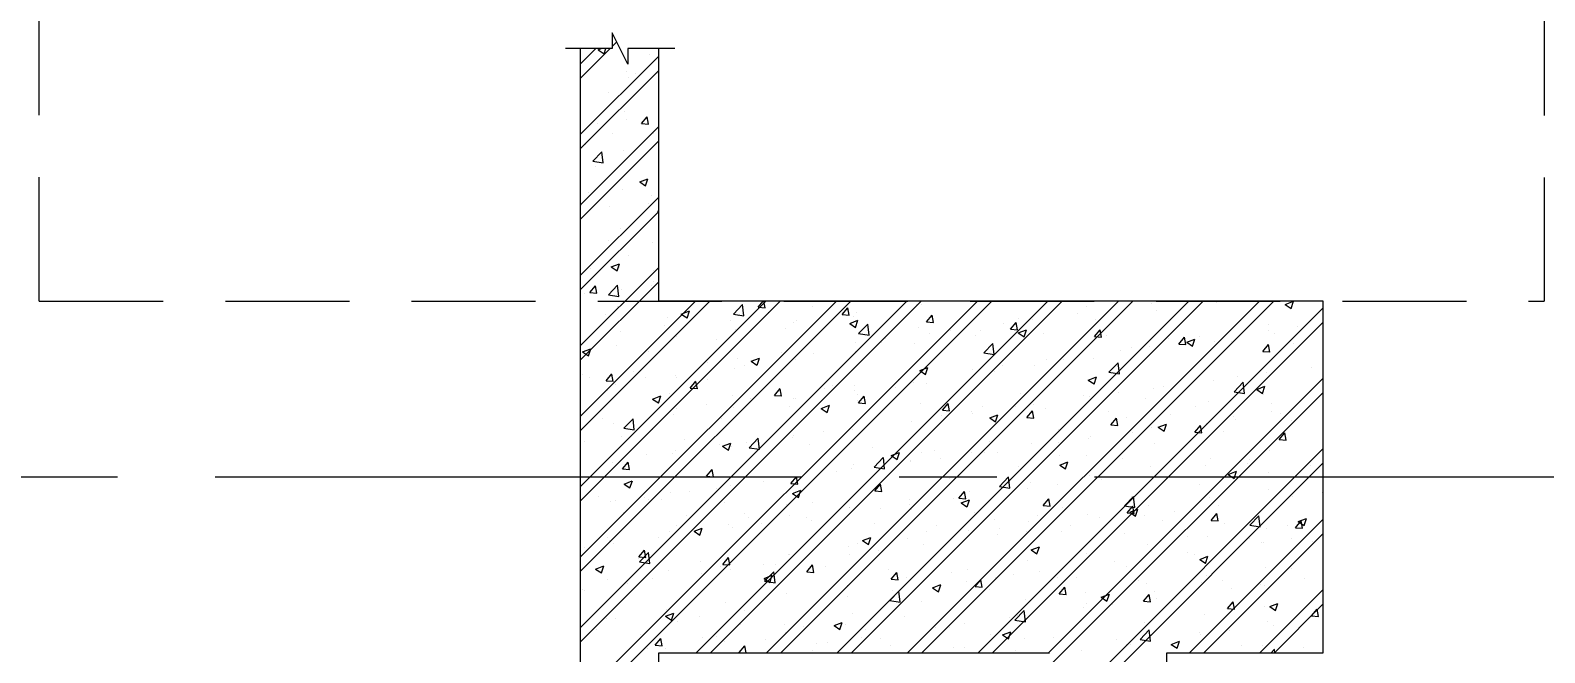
# Model space of a CAD drawing. Header units: millimetres. Extents: x 115500 to 206800, y -6300 to 53700.
# Drawn here: x 131477 to 135351, y 38050 to 39643 of the extents above; entities that cross this region are included whole.
import ezdxf

# ---------------------------------------------------------------- set-up
doc = ezdxf.new("R2010")
doc.units = ezdxf.units.MM
doc.linetypes.add('HIDDEN2', pattern=[4.7625, 3.175, -1.5875])
doc.linetypes.add('HT_Grid$0$CENTER2', pattern=[1.125, 0.75, -0.125, 0.125, -0.125])
doc.layers.get('Defpoints').update_dxf_attribs({"color": 151, "lineweight": 9})
for name, color, linetype, lineweight in [('HT_Dim Grid$0$NDC_S_DIM', 1, 'Continuous', 15), ('HT_Grid$0$NDC_S_AXIS', 5, 'HT_Grid$0$CENTER2', 13), ('NDC_S_BEAM', 3, 'HIDDEN2', 20), ('NDC_S_DIM', 1, 'Continuous', 15), ('NDC_S_HATCH MATERIAL', 8, 'Continuous', 13)]:
    doc.layers.add(name, color=color, linetype=linetype, lineweight=lineweight)
doc.styles.add('HT_Dim Grid$0$NDC_DIM', font='', dxfattribs={"width": 0.75})
doc.styles.get('HT_Dim Grid$0$NDC_DIM').set_extended_font_data('Dotum')
doc.dimstyles.new('HT_Dim Grid$0$NDC_dim_150', dxfattribs={"dimscale": 150, "dimtxt": 2.5, "dimasz": 1.5, "dimexe": 1.5, "dimexo": 2.5, "dimgap": 1, "dimtad": 1, "dimdec": 0, "dimzin": 0, "dimdsep": 46, "dimtxsty": 'HT_Dim Grid$0$NDC_DIM', "dimblk": 'HT_Dim Grid$0$DIMMARK', "dimcen": 0.09, "dimdle": 1.2, "dimclrd": 1, "dimclre": 1, "dimclrt": 3, "dimadec": 0, "dimazin": 0, "dimtfac": 1, "dimtdec": 0, "dimtix": 1, "dimtofl": 0, "dimtmove": 0, "dimatfit": 3, "dimfxl": 8, "dimfxlon": 1, "dimtolj": 1, "dimtzin": 0, "dimarcsym": 0})

# ---------------------------------------------------------------- blocks, each defined once
blk = doc.blocks.new('HT_Dim Grid$0$DIMMARK')
at = {"layer": 'HT_Dim Grid$0$NDC_S_DIM', "color": 1}
blk.add_line((-1.5, 0), (1, 0), dxfattribs=at)
at = {"layer": 'HT_Dim Grid$0$NDC_S_DIM', "color": 2, "const_width": 0.1}
blk.add_lwpolyline([(-0.424, -0.424), (0.424, 0.424)], dxfattribs=at)
blk = doc.blocks.new('*D52')
at = {"layer": 'Defpoints', "color": 0, "ltscale": 200, "transparency": 16777216}
for p in [(191600, 51300), (130700, 38500), (191600, 38500)]:
    blk.add_point(p, dxfattribs=at)
at = {"layer": 'HT_Dim Grid$0$NDC_S_DIM', "color": 1, "lineweight": -2, "ltscale": 200, "transparency": 16777216}
for p, q in [((130700, 50100), (130700, 51525)), ((191600, 50100), (191600, 51525)), ((130925, 51300), (191375, 51300))]:
    blk.add_line(p, q, dxfattribs=at)
at = {"layer": 'HT_Dim Grid$0$NDC_S_DIM', "color": 1, "lineweight": -2, "ltscale": 200, "transparency": 16777216, "xscale": 225, "yscale": 225, "zscale": 225, "rotation": 180}
blk.add_blockref('HT_Dim Grid$0$DIMMARK', (130700, 51300), dxfattribs=at)
at = {"layer": 'HT_Dim Grid$0$NDC_S_DIM', "color": 1, "lineweight": -2, "ltscale": 200, "transparency": 16777216, "xscale": 225, "yscale": 225, "zscale": 225}
blk.add_blockref('HT_Dim Grid$0$DIMMARK', (191600, 51300), dxfattribs=at)
at = {"layer": 'HT_Dim Grid$0$NDC_S_DIM', "color": 3, "ltscale": 200, "transparency": 16777216, "insert": (161150, 51637.8), "char_height": 375, "attachment_point": 5, "style": 'HT_Dim Grid$0$NDC_DIM'}
blk.add_mtext('\\A1;60900', dxfattribs=at)
blk = doc.blocks.new('*D53')
at = {"layer": 'Defpoints', "color": 0, "ltscale": 200, "transparency": 16777216}
for p in [(140350, 50100), (130700, 38500), (140350, 38500)]:
    blk.add_point(p, dxfattribs=at)
at = {"layer": 'HT_Dim Grid$0$NDC_S_DIM', "color": 1, "lineweight": -2, "ltscale": 200, "transparency": 16777216}
for p, q in [((130700, 48900), (130700, 50325)), ((140350, 48900), (140350, 50325)), ((130925, 50100), (140125, 50100))]:
    blk.add_line(p, q, dxfattribs=at)
at = {"layer": 'HT_Dim Grid$0$NDC_S_DIM', "color": 1, "lineweight": -2, "ltscale": 200, "transparency": 16777216, "xscale": 225, "yscale": 225, "zscale": 225, "rotation": 180}
blk.add_blockref('HT_Dim Grid$0$DIMMARK', (130700, 50100), dxfattribs=at)
at = {"layer": 'HT_Dim Grid$0$NDC_S_DIM', "color": 1, "lineweight": -2, "ltscale": 200, "transparency": 16777216, "xscale": 225, "yscale": 225, "zscale": 225}
blk.add_blockref('HT_Dim Grid$0$DIMMARK', (140350, 50100), dxfattribs=at)
at = {"layer": 'HT_Dim Grid$0$NDC_S_DIM', "color": 3, "ltscale": 200, "transparency": 16777216, "insert": (135525, 50437.8), "char_height": 375, "attachment_point": 5, "style": 'HT_Dim Grid$0$NDC_DIM'}
blk.add_mtext('\\A1;9650', dxfattribs=at)

msp = doc.modelspace()

# ---------------------------------------------------------------- linework, layer by layer
at = {"layer": 'HT_Grid$0$NDC_S_AXIS', "ltscale": 2000}
msp.add_line((120700, 38500), (201600, 38500), dxfattribs=at)
at = {"layer": 'NDC_S_BEAM', "ltscale": 100}
for p, q in [((131500, 38950), (131500, 42600)), ((135350, 42600), (135350, 38950)), ((131500, 38950), (135350, 38950))]:
    msp.add_line(p, q, dxfattribs=at)
at = {"layer": 'NDC_S_DIM', "ltscale": 100}
for p, q in [((133006.2, 39556.5), (132966.2, 39636.5)), ((132966.2, 39636.5), (132966.2, 39596.5)), ((132966.2, 39596.5), (132846.2, 39596.5)), ((132884.9, 37700.4), (132884.9, 39596.5)), ((133126.2, 39596.5), (133006.2, 39596.5)), ((133006.2, 39596.5), (133006.2, 39556.5)), ((133084.9, 38950), (133084.9, 39596.5)), ((134784.9, 38950), (133084.9, 38950)), ((134784.9, 38050), (134784.9, 38950)), ((133084.9, 37700.4), (133084.9, 38050)), ((133084.9, 38050), (134084.9, 38050)), ((134384.9, 37700.4), (134384.9, 38050)), ((134384.9, 38050), (134784.9, 38050))]:
    msp.add_line(p, q, dxfattribs=at)
at = {"layer": 'NDC_S_HATCH MATERIAL', "linetype": 'Continuous', "ltscale": 100}
for p, q in [((132884.9, 39520.7), (132960.6, 39596.5)), ((132884.9, 39557.5), (132923.9, 39596.5)), ((132930.2, 39593.6), (132937.6, 39596.5)), ((132945.1, 39583.4), (132949.5, 39596.5)), ((132966.2, 39602.1), (132977.7, 39613.5)), ((132884.9, 39377.2), (133084.9, 39577.2)), ((132930.2, 39593.6), (132945.1, 39583.5)), ((133060.1, 39580.8), (133060.1, 39580.8)), ((132884.9, 39340.4), (133084.9, 39540.4)), ((132885.2, 39550.8), (132885.2, 39550.8)), ((133002.2, 39536.6), (133002.2, 39536.6)), ((133006.6, 39522.4), (133006.6, 39522.4)), ((133024.4, 39533.5), (133024.4, 39533.5)), ((133081.7, 39532.3), (133081.7, 39532.3)), ((132957, 39484.9), (132957, 39484.9)), ((132927.7, 39404.1), (132927.7, 39404.1)), ((132998.6, 39436.7), (132998.6, 39436.7)), ((133002.8, 39414), (133002.8, 39414)), ((133040.8, 39404.5), (133055.3, 39421.8)), ((133040.8, 39404.5), (133058.8, 39403)), ((133058.8, 39402.9), (133055.3, 39421.7)), ((132884.9, 39196.9), (133084.9, 39396.9)), ((132965.9, 39380.2), (132965.9, 39380.2)), ((133071.6, 39380), (133071.6, 39380)), ((132884.9, 39160.1), (133084.9, 39360.1)), ((132896.7, 39349.9), (132896.7, 39349.9)), ((132916.3, 39308.3), (132939.6, 39332.6)), ((132943, 39304.1), (132939.7, 39332.6)), ((132994.9, 39336.9), (132994.9, 39336.9)), ((133029.2, 39339.9), (133029.2, 39339.9)), ((132916.3, 39308.3), (132943, 39304.1)), ((132923.9, 39295.6), (132923.9, 39295.6)), ((133037.5, 39310.6), (133037.5, 39310.6)), ((133036.3, 39255.3), (133057.3, 39263.3)), ((133036.3, 39255.3), (133051.2, 39245.2)), ((133051.2, 39245.1), (133057.3, 39263.2)), ((132884.9, 39016.5), (133084.9, 39216.5)), ((132906.3, 39227.7), (132906.3, 39227.7)), ((132991.3, 39237), (132991.3, 39237)), ((133066.4, 39220.9), (133066.4, 39220.9)), ((132885.3, 39196.1), (132884.9, 39198)), ((132884.9, 39196.2), (132885.2, 39196.1)), ((132884.9, 38979.8), (133084.9, 39179.8)), ((132958.6, 39192.3), (132958.6, 39192.3)), ((133059.2, 39201), (133059.2, 39201)), ((133082.5, 39178.9), (133084.9, 39181.8)), ((133082.5, 39178.9), (133084.9, 39178.7)), ((132987.7, 39137.1), (132987.7, 39137.1)), ((132956.2, 39105.1), (132956.2, 39105.1)), ((133069.1, 39098.9), (133069.1, 39098.9)), ((133008, 39067.6), (133008, 39067.6)), ((132884.9, 38836.2), (133084.9, 39036.2)), ((132911.1, 39034.1), (132911.1, 39034.1)), ((132963.3, 39037.7), (132984.3, 39045.8)), ((132963.3, 39037.7), (132978.2, 39027.6)), ((132978.2, 39027.6), (132984.3, 39045.7)), ((132984, 39037.3), (132984, 39037.3)), ((133071.2, 39027.3), (133071.2, 39027.3)), ((132884.9, 38799.5), (133084.9, 38999.5)), ((132908.9, 38972), (132923.4, 38989.3)), ((132926.9, 38970.4), (132923.4, 38989.2)), ((132956, 38966.4), (132979.4, 38990.7)), ((132982.8, 38962.2), (132979.4, 38990.7)), ((132990.2, 38980.6), (132990.2, 38980.6)), ((133065.3, 38990.4), (133065.3, 38990.4)), ((133070.7, 39000.1), (133070.7, 39000.1)), ((132884.9, 38619.2), (133215.7, 38950)), ((132884.9, 38438.9), (133396, 38950)), ((132884.9, 38258.5), (133576.3, 38950)), ((132884.9, 38078.2), (133756.7, 38950)), ((132884.9, 37897.9), (133937, 38950)), ((132884.9, 38655.9), (133179, 38950)), ((132884.9, 38475.6), (133359.3, 38950)), ((132884.9, 38295.3), (133539.6, 38950)), ((132884.9, 38115), (133719.9, 38950)), ((132884.9, 37934.7), (133900.2, 38950)), ((132895.8, 38970), (132895.8, 38970)), ((132908.9, 38972), (132926.8, 38970.5)), ((132956, 38966.4), (132982.7, 38962.3)), ((132980.4, 38937.4), (132980.4, 38937.4)), ((133180.5, 38050), (134080.5, 38950)), ((133217.3, 38050), (134117.3, 38950)), ((133276.2, 38916.7), (133299.6, 38941.1)), ((133302.9, 38912.5), (133299.6, 38941)), ((133339.3, 38934.4), (133352.4, 38950)), ((133357.2, 38932.7), (133354.1, 38950)), ((133360.8, 38050), (134260.8, 38950)), ((133397.6, 38050), (134297.6, 38950)), ((133478.2, 38936.9), (133478.2, 38936.9)), ((133541.1, 38050), (134441.1, 38950)), ((133577.9, 38050), (134477.9, 38950)), ((133721.5, 38050), (134621.5, 38950)), ((133743.6, 38940.7), (133743.6, 38940.7)), ((133758.2, 38050), (134658.2, 38950)), ((133758.2, 38941.2), (133758.2, 38941.2)), ((134345.1, 38943.1), (134345.1, 38943.1)), ((134511.2, 38947.3), (134511.2, 38947.3)), ((134687.8, 38941.6), (134708.8, 38949.7)), ((134687.8, 38941.6), (134702.7, 38931.5)), ((134702.8, 38931.5), (134708.8, 38949.6)), ((132948.3, 38915.1), (132948.3, 38915.1)), ((133108.4, 38908.4), (133108.4, 38908.4)), ((133142.3, 38916.9), (133163.3, 38925)), ((133142.3, 38916.9), (133157.3, 38906.9)), ((133157.3, 38906.8), (133163.4, 38924.9)), ((133268.6, 38901.6), (133268.6, 38901.6)), ((133276.2, 38916.7), (133302.9, 38912.6)), ((133289.4, 38912), (133289.4, 38912)), ((133339.3, 38934.4), (133357.2, 38932.8)), ((133364.6, 38921.9), (133364.6, 38921.9)), ((133438.1, 38900.4), (133438.1, 38900.4)), ((133554.5, 38915.6), (133568.9, 38932.8)), ((133554.5, 38915.6), (133572.4, 38914)), ((133572.4, 38913.9), (133568.9, 38932.7)), ((133573.5, 38892.9), (133594.5, 38901)), ((133583.2, 38911.2), (133583.2, 38911.2)), ((133588.4, 38882.8), (133594.5, 38900.9)), ((133592.1, 38921.5), (133592.1, 38921.5)), ((133769.6, 38896.7), (133784.1, 38914)), ((133787.6, 38895.1), (133784.1, 38913.9)), ((133901.8, 38050), (134784.9, 38933.1)), ((134005, 38905.4), (134005, 38905.4)), ((134042, 38903.2), (134042, 38903.2)), ((134155.6, 38918.1), (134155.6, 38918.1)), ((134180, 38935.4), (134180, 38935.4)), ((134201.4, 38903.6), (134201.4, 38903.6)), ((134357.2, 38926.1), (134357.2, 38926.1)), ((132911.3, 38862.2), (132911.3, 38862.2)), ((132986.4, 38872.1), (132986.4, 38872.1)), ((133100, 38887.1), (133100, 38887.1)), ((133282.3, 38877.9), (133282.3, 38877.9)), ((133408.3, 38881.1), (133408.3, 38881.1)), ((133428.7, 38894.8), (133428.7, 38894.8)), ((133573.5, 38892.9), (133588.4, 38882.8)), ((133588.9, 38888.1), (133588.9, 38888.1)), ((133596.4, 38867.1), (133619.8, 38891.4)), ((133596.4, 38867.1), (133623.1, 38862.9)), ((133623.1, 38862.9), (133619.8, 38891.4)), ((133749, 38881.3), (133749, 38881.3)), ((133769.6, 38896.7), (133787.6, 38895.2)), ((133777.4, 38868.3), (133777.4, 38868.3)), ((133830.1, 38875.3), (133830.1, 38875.3)), ((133895.8, 38863.3), (133895.8, 38863.3)), ((133909.2, 38874.5), (133909.2, 38874.5)), ((133938.5, 38050), (134784.9, 38896.4)), ((133966.9, 38893.3), (133966.9, 38893.3)), ((133984.8, 38877.9), (133999.3, 38895.2)), ((133984.8, 38877.9), (134002.7, 38876.3)), ((134002.8, 38876.3), (133999.3, 38895.1)), ((134004.6, 38868.9), (134025.6, 38876.9)), ((134004.6, 38868.9), (134019.5, 38858.8)), ((134019.6, 38858.7), (134025.6, 38876.9)), ((134049.8, 38884.4), (134049.8, 38884.4)), ((134069.3, 38867.8), (134069.3, 38867.8)), ((134200, 38859.1), (134214.4, 38876.3)), ((134200, 38859.1), (134217.9, 38857.5)), ((134217.9, 38857.4), (134214.5, 38876.2)), ((134229.5, 38861), (134229.5, 38861)), ((134469.5, 38860.4), (134469.5, 38860.4)), ((134644.4, 38890.5), (134644.4, 38890.5)), ((134644.4, 38874.5), (134644.4, 38874.5)), ((134659.1, 38866.6), (134659.1, 38866.6)), ((134719.5, 38884.4), (134719.5, 38884.4)), ((132890.3, 38820.2), (132911.3, 38828.2)), ((132890.3, 38820.2), (132905.2, 38810.1)), ((132905.2, 38810), (132911.3, 38828.2)), ((132976.7, 38837.5), (132976.7, 38837.5)), ((133058.3, 38821.1), (133058.3, 38821.1)), ((133130.7, 38858.7), (133130.7, 38858.7)), ((133233.3, 38851.1), (133233.3, 38851.1)), ((133588.5, 38821.6), (133588.5, 38821.6)), ((133588.7, 38843.5), (133588.7, 38843.5)), ((133655.1, 38845.3), (133655.1, 38845.3)), ((133663.8, 38853.4), (133663.8, 38853.4)), ((133740, 38840.8), (133740, 38840.8)), ((133916.6, 38817.4), (133939.9, 38841.8)), ((133943.3, 38813.2), (133940, 38841.7)), ((134266.2, 38824.7), (134266.2, 38824.7)), ((134294.5, 38830.4), (134294.5, 38830.4)), ((134341.3, 38834.6), (134341.3, 38834.6)), ((134353.5, 38826.3), (134353.5, 38826.3)), ((134389.6, 38854.2), (134389.6, 38854.2)), ((134415.2, 38840.3), (134429.6, 38857.5)), ((134415.2, 38840.3), (134433.1, 38838.7)), ((134433.1, 38838.6), (134429.7, 38857.4)), ((134435.7, 38844.8), (134456.8, 38852.9)), ((134435.7, 38844.8), (134450.7, 38834.8)), ((134450.7, 38834.7), (134456.8, 38852.8)), ((134454.9, 38849.6), (134454.9, 38849.6)), ((134507.6, 38847.4), (134507.6, 38847.4)), ((134549.8, 38847.5), (134549.8, 38847.5)), ((134630.3, 38821.4), (134644.8, 38838.7)), ((134630.3, 38821.4), (134648.3, 38819.9)), ((134648.3, 38819.8), (134644.8, 38838.6)), ((134709.9, 38840.7), (134709.9, 38840.7)), ((133210.5, 38793.7), (133210.5, 38793.7)), ((133285.6, 38803.6), (133285.6, 38803.6)), ((133305.2, 38785.2), (133305.2, 38785.2)), ((133321.4, 38796.1), (133342.4, 38804.2)), ((133321.4, 38796.1), (133336.3, 38786.1)), ((133336.4, 38786), (133342.4, 38804.1)), ((133399.2, 38818.5), (133399.2, 38818.5)), ((133434.4, 38800.5), (133434.4, 38800.5)), ((133480.1, 38815.3), (133480.1, 38815.3)), ((133916.6, 38817.4), (133943.2, 38813.3)), ((133963.1, 38784.8), (133963.1, 38784.8)), ((134046.2, 38784.6), (134046.2, 38784.6)), ((134076.7, 38799.8), (134076.7, 38799.8)), ((134119.6, 38800.4), (134119.6, 38800.4)), ((134197.7, 38803.8), (134197.7, 38803.8)), ((134236.7, 38767.8), (134260.1, 38792.1)), ((134263.4, 38763.6), (134260.1, 38792.1)), ((132889.9, 38761.8), (132889.9, 38761.8)), ((132907.4, 38753.8), (132907.4, 38753.8)), ((132950.5, 38746.4), (132965, 38763.6)), ((132950.5, 38746.4), (132968.5, 38744.8)), ((132968.5, 38744.7), (132965, 38763.5)), ((133021.1, 38768.8), (133021.1, 38768.8)), ((133050, 38755.1), (133050, 38755.1)), ((133127.1, 38758.8), (133127.1, 38758.8)), ((133130.2, 38755.2), (133130.2, 38755.2)), ((133165.7, 38727.6), (133180.2, 38744.8)), ((133183.7, 38725.9), (133180.2, 38744.7)), ((133210.2, 38748.3), (133210.2, 38748.3)), ((133278.6, 38778), (133278.6, 38778)), ((133698.5, 38750), (133698.5, 38750)), ((133752.5, 38772.1), (133773.5, 38780.2)), ((133752.5, 38772.1), (133767.5, 38762)), ((133767.5, 38762), (133773.6, 38780.1)), ((133888, 38775), (133888, 38775)), ((133892.2, 38763.4), (133892.2, 38763.4)), ((133944.6, 38770.3), (133944.6, 38770.3)), ((134082.1, 38050), (134784.9, 38752.8)), ((134183.7, 38748.1), (134204.7, 38756.1)), ((134183.7, 38748.1), (134198.6, 38738)), ((134198.6, 38737.9), (134204.7, 38756.1)), ((134236.7, 38767.8), (134263.4, 38763.6)), ((134503.9, 38747.5), (134503.9, 38747.5)), ((134565.4, 38756.2), (134565.4, 38756.2)), ((134640.5, 38766.1), (134640.5, 38766.1)), ((134655.5, 38766.7), (134655.5, 38766.7)), ((134754.2, 38781.1), (134754.2, 38781.1)), ((132953.1, 38721.5), (132953.1, 38721.5)), ((132955.3, 38725.2), (132955.3, 38725.2)), ((132973.1, 38737.7), (132973.1, 38737.7)), ((133069.3, 38699.4), (133090.3, 38707.4)), ((133084.3, 38689.2), (133090.4, 38707.4)), ((133113.3, 38714.8), (133113.3, 38714.8)), ((133165.7, 38727.6), (133183.7, 38726)), ((133273.4, 38708), (133273.4, 38708)), ((133370.3, 38741.5), (133370.3, 38741.5)), ((133380.9, 38708.7), (133395.4, 38726)), ((133380.9, 38708.7), (133398.8, 38707.2)), ((133398.9, 38707.1), (133395.4, 38725.9)), ((133509.8, 38725.2), (133509.8, 38725.2)), ((133530.5, 38734.8), (133530.5, 38734.8)), ((133584.8, 38721.7), (133584.8, 38721.7)), ((133584.9, 38735.1), (133584.9, 38735.1)), ((133594.7, 38710.3), (133594.7, 38710.3)), ((133596.1, 38689.9), (133610.5, 38707.1)), ((133614, 38688.3), (133610.6, 38707.1)), ((133690.6, 38728), (133690.6, 38728)), ((133736.4, 38741), (133736.4, 38741)), ((133769.7, 38740.3), (133769.7, 38740.3)), ((133850.8, 38721.2), (133850.8, 38721.2)), ((134010.9, 38714.5), (134010.9, 38714.5)), ((134084.9, 38016.1), (134784.9, 38716.1)), ((134171, 38707.7), (134171, 38707.7)), ((134187.2, 38706.4), (134187.2, 38706.4)), ((134194.1, 38703.9), (134194.1, 38703.9)), ((134262.3, 38716.3), (134262.3, 38716.3)), ((134349.9, 38726.4), (134349.9, 38726.4)), ((134376, 38731.3), (134376, 38731.3)), ((134556.9, 38718.1), (134580.3, 38742.5)), ((134556.9, 38718.1), (134583.6, 38714)), ((134583.6, 38713.9), (134580.3, 38742.4)), ((134614.8, 38724.1), (134635.8, 38732.1)), ((134614.8, 38724.1), (134629.7, 38714)), ((134629.8, 38713.9), (134635.9, 38732)), ((134632.1, 38711.5), (134632.1, 38711.5)), ((133069.3, 38699.4), (133084.3, 38689.3)), ((133131.6, 38675.4), (133131.6, 38675.4)), ((133206.7, 38685.3), (133206.7, 38685.3)), ((133275, 38678.1), (133275, 38678.1)), ((133320.3, 38700.2), (133320.3, 38700.2)), ((133419.8, 38680.2), (133419.8, 38680.2)), ((133430.8, 38700.6), (133430.8, 38700.6)), ((133433.6, 38701.2), (133433.6, 38701.2)), ((133500.5, 38675.4), (133521.5, 38683.4)), ((133500.5, 38675.4), (133515.4, 38665.3)), ((133515.4, 38665.2), (133521.5, 38683.3)), ((133593.7, 38694.5), (133593.7, 38694.5)), ((133596.1, 38689.9), (133614, 38688.3)), ((133753.9, 38687.7), (133753.9, 38687.7)), ((133811.3, 38671.1), (133825.7, 38688.3)), ((133811.3, 38671.1), (133829.2, 38669.5)), ((133829.2, 38669.4), (133825.7, 38688.2)), ((133884.2, 38666.5), (133884.2, 38666.5)), ((133914, 38680.9), (133914, 38680.9)), ((133997.8, 38681.5), (133997.8, 38681.5)), ((134026.4, 38652.3), (134040.9, 38669.5)), ((134044.4, 38650.6), (134040.9, 38669.4)), ((134042.6, 38684.7), (134042.6, 38684.7)), ((134074.2, 38674.2), (134074.2, 38674.2)), ((134234.3, 38667.4), (134234.3, 38667.4)), ((134331.2, 38700.9), (134331.2, 38700.9)), ((134457.1, 38681.4), (134457.1, 38681.4)), ((134491.3, 38694.2), (134491.3, 38694.2)), ((134651.5, 38687.4), (134651.5, 38687.4)), ((134651.8, 38666.9), (134651.8, 38666.9)), ((132942.1, 38650.4), (132942.1, 38650.4)), ((132969.4, 38637.8), (132969.4, 38637.8)), ((132995.8, 38624.5), (133019.2, 38648.9)), ((133022.5, 38620.3), (133019.2, 38648.8)), ((133123.4, 38658.9), (133123.4, 38658.9)), ((133244.8, 38650.2), (133244.8, 38650.2)), ((133619.6, 38631.7), (133619.6, 38631.7)), ((133732.7, 38641.1), (133732.7, 38641.1)), ((133809.1, 38656.6), (133809.1, 38656.6)), ((133888.5, 38663.6), (133888.5, 38663.6)), ((133931.6, 38651.3), (133952.6, 38659.4)), ((133931.6, 38651.3), (133946.5, 38641.3)), ((133946.6, 38641.2), (133952.6, 38659.3)), ((134026.4, 38652.3), (134044.4, 38650.7)), ((134241.6, 38633.4), (134256.1, 38650.7)), ((134241.6, 38633.4), (134259.5, 38631.9)), ((134259.6, 38631.8), (134256.1, 38650.6)), ((134282.1, 38651.4), (134282.1, 38651.4)), ((134346.3, 38626.5), (134346.3, 38626.5)), ((134362.8, 38627.3), (134383.8, 38635.4)), ((134362.8, 38627.3), (134377.7, 38617.2)), ((134377.7, 38617.2), (134383.8, 38635.3)), ((134394.4, 38660.6), (134394.4, 38660.6)), ((134456.8, 38614.6), (134471.3, 38631.8)), ((134474.7, 38613), (134471.3, 38631.8)), ((134486.5, 38637.9), (134486.5, 38637.9)), ((134500.3, 38647.7), (134500.3, 38647.7)), ((134554.6, 38653.9), (134554.6, 38653.9)), ((134561.6, 38647.8), (134561.6, 38647.8)), ((134675.2, 38662.7), (134675.2, 38662.7)), ((134703.9, 38645.6), (134703.9, 38645.6)), ((134714.7, 38647.1), (134714.7, 38647.1)), ((132894.9, 38590.2), (132894.9, 38590.2)), ((132990.3, 38602.6), (132990.3, 38602.6)), ((132995.8, 38624.5), (133022.5, 38620.4)), ((133069.8, 38620.2), (133069.8, 38620.2)), ((133150.5, 38595.8), (133150.5, 38595.8)), ((133310.6, 38589), (133310.6, 38589)), ((133316, 38574.8), (133339.4, 38599.2)), ((133342.7, 38570.6), (133339.4, 38599.1)), ((133427.1, 38600.8), (133427.1, 38600.8)), ((133430.9, 38606.8), (133430.9, 38606.8)), ((133506, 38616.7), (133506, 38616.7)), ((133581.2, 38621.9), (133581.2, 38621.9)), ((133932.2, 38591.3), (133932.2, 38591.3)), ((134107.2, 38621.4), (134107.2, 38621.4)), ((134108.3, 38588.1), (134108.3, 38588.1)), ((134183.4, 38598), (134183.4, 38598)), ((134190.4, 38604), (134190.4, 38604)), ((134297, 38612.9), (134297, 38612.9)), ((134456.8, 38614.6), (134474.7, 38613)), ((134529, 38615.6), (134529, 38615.6)), ((134672, 38595.8), (134686.4, 38613)), ((134672, 38595.8), (134689.9, 38594.2)), ((134689.9, 38594.1), (134686.5, 38612.9)), ((133052.7, 38557.1), (133052.7, 38557.1)), ((133119.8, 38559.1), (133119.8, 38559.1)), ((133127.8, 38566.9), (133127.8, 38566.9)), ((133241.4, 38581.9), (133241.4, 38581.9)), ((133248.4, 38578.6), (133269.4, 38586.7)), ((133248.4, 38578.6), (133263.3, 38568.5)), ((133263.4, 38568.4), (133269.4, 38586.6)), ((133271.3, 38578.3), (133271.3, 38578.3)), ((133316, 38574.8), (133342.7, 38570.7)), ((133470.8, 38582.3), (133470.8, 38582.3)), ((133630.9, 38575.5), (133630.9, 38575.5)), ((133636.2, 38525.2), (133659.5, 38549.5)), ((133662.9, 38521), (133659.6, 38549.5)), ((133679.5, 38554.6), (133700.6, 38562.6)), ((133679.5, 38554.6), (133694.5, 38544.5)), ((133694.5, 38544.4), (133700.6, 38562.6)), ((133757.3, 38561.3), (133757.3, 38561.3)), ((133791.1, 38568.7), (133791.1, 38568.7)), ((133884.9, 38563.7), (133884.9, 38563.7)), ((133918.9, 38563.2), (133918.9, 38563.2)), ((133951.2, 38562), (133951.2, 38562)), ((134038.9, 38584.8), (134038.9, 38584.8)), ((134084.9, 37872.5), (134784.9, 38572.5)), ((134111.4, 38555.2), (134111.4, 38555.2)), ((134179.1, 38555.5), (134179.1, 38555.5)), ((134354, 38585.5), (134354, 38585.5)), ((134648.2, 38567), (134648.2, 38567)), ((132965.8, 38537.9), (132965.8, 38537.9)), ((132992.2, 38520.7), (133006.6, 38538)), ((132992.2, 38520.7), (133010.1, 38519.2)), ((133010.1, 38519.1), (133006.7, 38537.9)), ((133207.3, 38501.9), (133221.8, 38519.1)), ((133225.3, 38500.3), (133221.8, 38519.1)), ((133540.7, 38513.4), (133540.7, 38513.4)), ((133577.5, 38522), (133577.5, 38522)), ((133582.3, 38531.3), (133582.3, 38531.3)), ((133636.2, 38525.2), (133662.8, 38521.1)), ((133729.1, 38541.2), (133729.1, 38541.2)), ((133730.1, 38538.3), (133730.1, 38538.3)), ((133805.2, 38548.2), (133805.2, 38548.2)), ((134004.1, 38525.5), (134004.1, 38525.5)), ((134084.9, 37835.7), (134784.9, 38535.7)), ((134110.7, 38530.5), (134131.7, 38538.6)), ((134110.7, 38530.5), (134125.6, 38520.5)), ((134125.6, 38520.4), (134131.7, 38538.5)), ((134271.5, 38548.4), (134271.5, 38548.4)), ((134342.6, 38526.7), (134342.6, 38526.7)), ((134407.6, 38519.6), (134407.6, 38519.6)), ((134431.7, 38541.7), (134431.7, 38541.7)), ((134482.7, 38529.5), (134482.7, 38529.5)), ((134496.6, 38547.8), (134496.6, 38547.8)), ((134541.8, 38506.5), (134562.8, 38514.6)), ((134556.8, 38496.4), (134562.9, 38514.5)), ((134591.8, 38534.9), (134591.8, 38534.9)), ((134596.3, 38544.4), (134596.3, 38544.4)), ((134643.6, 38510.6), (134643.6, 38510.6)), ((134751.9, 38528.1), (134751.9, 38528.1)), ((132996.3, 38481.8), (133017.3, 38489.9)), ((132996.3, 38481.8), (133011.3, 38471.8)), ((133011.3, 38471.7), (133017.4, 38489.8)), ((133207.3, 38501.9), (133225.3, 38500.3)), ((133267.7, 38478.4), (133267.7, 38478.4)), ((133352, 38488.5), (133352, 38488.5)), ((133407.4, 38501.2), (133407.4, 38501.2)), ((133422.5, 38483.1), (133437, 38500.3)), ((133422.5, 38483.1), (133440.5, 38481.5)), ((133423.5, 38500.9), (133423.5, 38500.9)), ((133427.1, 38498.4), (133427.1, 38498.4)), ((133440.5, 38481.4), (133437, 38500.2)), ((133637.7, 38464.3), (133652.2, 38481.5)), ((133655.7, 38462.6), (133652.2, 38481.4)), ((133829.2, 38495.4), (133829.2, 38495.4)), ((133956.3, 38475.5), (133979.7, 38499.9)), ((133956.3, 38475.5), (133983, 38471.4)), ((133983, 38471.3), (133979.7, 38499.8)), ((134035.3, 38485), (134035.3, 38485)), ((134104.5, 38479.7), (134104.5, 38479.7)), ((134186.8, 38504.2), (134186.8, 38504.2)), ((134218.1, 38494.6), (134218.1, 38494.6)), ((134468.6, 38480.6), (134468.6, 38480.6)), ((134541.8, 38506.5), (134556.7, 38496.4)), ((132931.9, 38449.3), (132931.9, 38449.3)), ((132962.1, 38438.1), (132962.1, 38438.1)), ((132973.8, 38438.7), (132973.8, 38438.7)), ((133048.9, 38448.6), (133048.9, 38448.6)), ((133057.5, 38441.2), (133057.5, 38441.2)), ((133092.1, 38442.5), (133092.1, 38442.5)), ((133116.1, 38459.2), (133116.1, 38459.2)), ((133162.5, 38463.6), (133162.5, 38463.6)), ((133232.4, 38471.2), (133232.4, 38471.2)), ((133252.2, 38435.7), (133252.2, 38435.7)), ((133427.5, 38457.8), (133448.5, 38465.9)), ((133427.5, 38457.8), (133442.4, 38447.7)), ((133442.4, 38447.7), (133448.5, 38465.8)), ((133479.3, 38435.4), (133479.3, 38435.4)), ((133637.7, 38464.3), (133655.6, 38462.7)), ((133654.2, 38465.4), (133654.2, 38465.4)), ((133725.4, 38441.3), (133725.4, 38441.3)), ((133839.9, 38444.8), (133839.9, 38444.8)), ((133852.9, 38445.4), (133867.3, 38462.7)), ((133852.9, 38445.4), (133870.8, 38443.9)), ((133858.6, 38433.8), (133879.6, 38441.8)), ((133858.6, 38433.8), (133873.5, 38423.7)), ((133870.8, 38443.8), (133867.4, 38462.6)), ((133873.6, 38423.6), (133879.7, 38441.8)), ((133881.2, 38463.8), (133881.2, 38463.8)), ((134029.4, 38469.8), (134029.4, 38469.8)), ((134068.1, 38426.6), (134082.5, 38443.8)), ((134086, 38425), (134082.5, 38443.8)), ((134276.5, 38425.9), (134299.9, 38450.2)), ((134293.7, 38450.5), (134293.7, 38450.5)), ((134303.2, 38421.7), (134299.9, 38450.2)), ((134493, 38447.9), (134493, 38447.9)), ((134644.5, 38467.1), (134644.5, 38467.1)), ((134706.9, 38451), (134706.9, 38451)), ((134782, 38460.9), (134782, 38460.9)), ((132995.2, 38409), (132995.2, 38409)), ((133155.3, 38402.2), (133155.3, 38402.2)), ((133304.3, 38405.3), (133304.3, 38405.3)), ((133315.5, 38395.4), (133315.5, 38395.4)), ((133412.4, 38429), (133412.4, 38429)), ((133419.8, 38401), (133419.8, 38401)), ((133461.8, 38395), (133461.8, 38395)), ((133572.5, 38422.2), (133572.5, 38422.2)), ((133573.9, 38422.1), (133573.9, 38422.1)), ((133651.2, 38420), (133651.2, 38420)), ((133726.3, 38429.9), (133726.3, 38429.9)), ((133732.6, 38415.4), (133732.6, 38415.4)), ((133892.8, 38408.7), (133892.8, 38408.7)), ((134052.9, 38401.9), (134052.9, 38401.9)), ((134068.1, 38426.6), (134086, 38425)), ((134118.7, 38420.5), (134118.7, 38420.5)), ((134183.1, 38404.3), (134183.1, 38404.3)), ((134213.1, 38395.1), (134213.1, 38395.1)), ((134276.5, 38425.9), (134303.2, 38421.7)), ((134283.2, 38407.8), (134297.7, 38425)), ((134283.2, 38407.8), (134301.2, 38406.2)), ((134289.8, 38409.8), (134310.8, 38417.8)), ((134289.8, 38409.8), (134304.7, 38399.7)), ((134301.2, 38406.1), (134297.7, 38424.9)), ((134304.7, 38399.6), (134310.8, 38417.7)), ((134328.7, 38401.2), (134328.7, 38401.2)), ((134339, 38426.8), (134339, 38426.8)), ((134403.8, 38411.1), (134403.8, 38411.1)), ((134498.4, 38388.9), (134512.9, 38406.2)), ((134516.4, 38387.3), (134512.9, 38406.1)), ((134517.4, 38426.1), (134517.4, 38426.1)), ((134596.7, 38376.2), (134620, 38400.6)), ((134623.4, 38372), (134620.1, 38400.5)), ((133112.5, 38359.3), (133112.5, 38359.3)), ((133129.3, 38375.3), (133129.3, 38375.3)), ((133175.4, 38361), (133196.4, 38369.1)), ((133175.4, 38361), (133190.3, 38351)), ((133190.4, 38350.9), (133196.4, 38369)), ((133264, 38378.5), (133264, 38378.5)), ((133273, 38370.2), (133273, 38370.2)), ((133348.1, 38380.1), (133348.1, 38380.1)), ((133475.6, 38388.7), (133475.6, 38388.7)), ((133635.8, 38381.9), (133635.8, 38381.9)), ((133768.8, 38360.4), (133768.8, 38360.4)), ((133795.9, 38375.1), (133795.9, 38375.1)), ((133877.6, 38364), (133877.6, 38364)), ((133943.7, 38390.5), (133943.7, 38390.5)), ((133956, 38368.4), (133956, 38368.4)), ((134025.6, 38361.3), (134025.6, 38361.3)), ((134031.6, 38385.1), (134031.6, 38385.1)), ((134116.2, 38361.6), (134116.2, 38361.6)), ((134139.2, 38376.3), (134139.2, 38376.3)), ((134373.2, 38388.4), (134373.2, 38388.4)), ((134442.7, 38050), (134784.9, 38392.2)), ((134479.5, 38050), (134784.9, 38355.4)), ((134498.4, 38388.9), (134516.3, 38387.4)), ((134533.4, 38381.6), (134533.4, 38381.6)), ((134596.7, 38376.2), (134623.4, 38372.1)), ((134640.9, 38367.3), (134640.9, 38367.3)), ((134693.5, 38374.8), (134693.5, 38374.8)), ((134713.6, 38370.1), (134728.1, 38387.4)), ((134713.6, 38370.1), (134731.5, 38368.6)), ((134720.9, 38385.7), (134741.9, 38393.8)), ((134720.9, 38385.7), (134735.8, 38375.7)), ((134731.6, 38368.5), (134728.1, 38387.3)), ((134735.8, 38375.6), (134741.9, 38393.7)), ((132894.8, 38320.4), (132894.8, 38320.4)), ((132954.4, 38345.3), (132954.4, 38345.3)), ((132958.5, 38338.2), (132958.5, 38338.2)), ((132969.9, 38330.3), (132969.9, 38330.3)), ((133083.6, 38345.3), (133083.6, 38345.3)), ((133570.2, 38322.3), (133570.2, 38322.3)), ((133593.8, 38330.4), (133593.8, 38330.4)), ((133606.6, 38337), (133627.6, 38345.1)), ((133606.6, 38337), (133621.5, 38327)), ((133621.5, 38326.9), (133627.6, 38345)), ((133721.8, 38341.5), (133721.8, 38341.5)), ((133761, 38326.5), (133761, 38326.5)), ((133950.5, 38351.5), (133950.5, 38351.5)), ((134037.7, 38313), (134058.7, 38321.1)), ((134052.6, 38302.9), (134058.7, 38321)), ((134276.3, 38354.8), (134276.3, 38354.8)), ((134335.3, 38326.9), (134335.3, 38326.9)), ((134436.5, 38348.1), (134436.5, 38348.1)), ((134489.3, 38348.1), (134489.3, 38348.1)), ((134596.6, 38341.3), (134596.6, 38341.3)), ((134627.9, 38332.7), (134627.9, 38332.7)), ((134631.2, 38331.6), (134631.2, 38331.6)), ((134703, 38342.6), (134703, 38342.6)), ((134756.8, 38334.5), (134756.8, 38334.5)), ((133032.4, 38290), (133032.4, 38290)), ((133033.8, 38295.1), (133048.3, 38312.3)), ((133033.8, 38295.1), (133051.7, 38293.5)), ((133035.6, 38282.6), (133059, 38307)), ((133035.6, 38282.6), (133062.3, 38278.5)), ((133051.8, 38293.4), (133048.3, 38312.2)), ((133062.3, 38278.4), (133059, 38306.9)), ((133192.5, 38283.2), (133192.5, 38283.2)), ((133249, 38276.2), (133263.4, 38293.5)), ((133260.4, 38278.7), (133260.4, 38278.7)), ((133266.9, 38274.6), (133263.5, 38293.4)), ((133416.2, 38301.2), (133416.2, 38301.2)), ((133418.9, 38300.4), (133418.9, 38300.4)), ((133572.3, 38301.7), (133572.3, 38301.7)), ((133647.4, 38311.6), (133647.4, 38311.6)), ((134028, 38285.2), (134028, 38285.2)), ((134037.7, 38313), (134052.6, 38302.9)), ((134179.5, 38304.4), (134179.5, 38304.4)), ((134249.7, 38282.9), (134249.7, 38282.9)), ((134324.9, 38292.8), (134324.9, 38292.8)), ((134438.5, 38307.8), (134438.5, 38307.8)), ((134456.2, 38301.6), (134456.2, 38301.6)), ((134468.8, 38289), (134489.8, 38297)), ((134468.8, 38289), (134483.8, 38278.9)), ((134483.8, 38278.8), (134489.9, 38297)), ((132923.3, 38264.3), (132944.4, 38272.4)), ((132923.3, 38264.3), (132938.3, 38254.2)), ((132938.3, 38254.1), (132944.4, 38272.3)), ((133069, 38240.3), (133069, 38240.3)), ((133108.9, 38259.5), (133108.9, 38259.5)), ((133194.1, 38251.9), (133194.1, 38251.9)), ((133243.9, 38270.3), (133243.9, 38270.3)), ((133249, 38276.2), (133266.9, 38274.7)), ((133269.2, 38261.8), (133269.2, 38261.8)), ((133352.7, 38276.5), (133352.7, 38276.5)), ((133354.5, 38240.3), (133375.5, 38248.3)), ((133354.5, 38240.3), (133369.4, 38230.2)), ((133355.8, 38233), (133379.1, 38257.3)), ((133369.4, 38230.1), (133375.5, 38248.2)), ((133382.5, 38228.7), (133379.2, 38257.2)), ((133382.8, 38276.7), (133382.8, 38276.7)), ((133464.1, 38257.4), (133478.6, 38274.7)), ((133464.1, 38257.4), (133482.1, 38255.8)), ((133482.1, 38255.8), (133478.6, 38274.6)), ((133512.8, 38269.7), (133512.8, 38269.7)), ((133673, 38262.9), (133673, 38262.9)), ((133679.3, 38238.6), (133693.8, 38255.8)), ((133697.3, 38236.9), (133693.8, 38255.8)), ((133718.1, 38241.6), (133718.1, 38241.6)), ((133833.1, 38256.2), (133833.1, 38256.2)), ((133873.9, 38264.1), (133873.9, 38264.1)), ((133946.7, 38243), (133946.7, 38243)), ((133993.3, 38249.4), (133993.3, 38249.4)), ((134060.3, 38258), (134060.3, 38258)), ((134106.3, 38241.5), (134106.3, 38241.5)), ((134153.4, 38242.6), (134153.4, 38242.6)), ((134281.3, 38271.5), (134281.3, 38271.5)), ((134485.7, 38248.2), (134485.7, 38248.2)), ((134637.2, 38267.4), (134637.2, 38267.4)), ((134703.1, 38265.7), (134703.1, 38265.7)), ((134737.7, 38239.2), (134737.7, 38239.2)), ((132891, 38212), (132891, 38212)), ((132894, 38210.3), (132894, 38210.3)), ((132954.8, 38238.3), (132954.8, 38238.3)), ((133004.6, 38226.9), (133004.6, 38226.9)), ((133355.8, 38233), (133382.4, 38228.8)), ((133412.6, 38201.3), (133412.6, 38201.3)), ((133566.6, 38222.4), (133566.6, 38222.4)), ((133675.9, 38183.3), (133699.3, 38207.7)), ((133679.3, 38238.6), (133697.3, 38237)), ((133682.1, 38208.2), (133682.1, 38208.2)), ((133702.6, 38179.1), (133699.3, 38207.6)), ((133785.6, 38216.2), (133806.6, 38224.3)), ((133785.6, 38216.2), (133800.5, 38206.2)), ((133800.6, 38206.1), (133806.7, 38224.2)), ((133871.6, 38233.1), (133871.6, 38233.1)), ((133894.5, 38219.8), (133909, 38237)), ((133894.5, 38219.8), (133912.4, 38218.2)), ((133912.5, 38218.1), (133909, 38236.9)), ((133931.4, 38211.5), (133931.4, 38211.5)), ((134109.7, 38200.9), (134124.1, 38218.2)), ((134109.7, 38200.9), (134127.6, 38199.4)), ((134127.6, 38199.3), (134124.2, 38218.1)), ((134175.8, 38204.6), (134175.8, 38204.6)), ((134216.8, 38192.2), (134237.8, 38200.3)), ((134313.5, 38235.9), (134313.5, 38235.9)), ((134331.7, 38227.1), (134331.7, 38227.1)), ((134353.1, 38205.7), (134353.1, 38205.7)), ((134473.7, 38229.1), (134473.7, 38229.1)), ((134528.1, 38235.7), (134528.1, 38235.7)), ((134549, 38214.4), (134549, 38214.4)), ((134623, 38050), (134784.9, 38211.9)), ((134624.1, 38224.3), (134624.1, 38224.3)), ((134633.8, 38222.4), (134633.8, 38222.4)), ((133256.7, 38178.8), (133256.7, 38178.8)), ((133493.4, 38183.3), (133493.4, 38183.3)), ((133568.5, 38193.2), (133568.5, 38193.2)), ((133675.9, 38183.3), (133702.6, 38179.2)), ((133756.4, 38181.4), (133756.4, 38181.4)), ((133870.3, 38164.2), (133870.3, 38164.2)), ((134024.3, 38185.4), (134024.3, 38185.4)), ((134170.8, 38164.6), (134170.8, 38164.6)), ((134178.2, 38175.6), (134178.2, 38175.6)), ((134216.8, 38192.2), (134231.7, 38182.1)), ((134231.7, 38182.1), (134237.8, 38200.2)), ((134245.9, 38174.5), (134245.9, 38174.5)), ((134324.9, 38182.1), (134339.3, 38199.4)), ((134324.9, 38182.1), (134342.8, 38180.5)), ((134342.8, 38180.5), (134339.4, 38199.3)), ((134359.5, 38189.4), (134359.5, 38189.4)), ((134540, 38163.3), (134554.5, 38180.5)), ((134540, 38163.3), (134558, 38161.7)), ((134558, 38161.6), (134554.5, 38180.4)), ((134633.6, 38167.5), (134633.6, 38167.5)), ((134647.9, 38168.2), (134668.9, 38176.2)), ((134647.9, 38168.2), (134662.8, 38158.1)), ((134659.8, 38050), (134784.9, 38175.1)), ((134662.9, 38158), (134668.9, 38176.2)), ((134755.2, 38144.5), (134769.7, 38161.7)), ((134773.2, 38142.8), (134769.7, 38161.6)), ((132951.2, 38138.5), (132951.2, 38138.5)), ((132974, 38136.7), (132974, 38136.7)), ((133102.4, 38143.5), (133123.4, 38151.6)), ((133102.4, 38143.5), (133117.3, 38133.4)), ((133105.2, 38159.6), (133105.2, 38159.6)), ((133115.2, 38133.6), (133115.2, 38133.6)), ((133117.4, 38133.4), (133123.5, 38151.5)), ((133134.1, 38129.9), (133134.1, 38129.9)), ((133190.3, 38143.4), (133190.3, 38143.4)), ((133294.2, 38123.2), (133294.2, 38123.2)), ((133303.9, 38158.4), (133303.9, 38158.4)), ((133533.6, 38119.5), (133554.6, 38127.5)), ((133548.5, 38109.3), (133554.6, 38127.5)), ((133581.4, 38151.4), (133581.4, 38151.4)), ((133714.5, 38141.7), (133714.5, 38141.7)), ((133867.7, 38124.7), (133867.7, 38124.7)), ((133981.4, 38139.7), (133981.4, 38139.7)), ((133996.1, 38133.6), (134019.5, 38158)), ((133996.1, 38133.6), (134022.8, 38129.5)), ((134003.2, 38145.6), (134003.2, 38145.6)), ((134022.8, 38129.4), (134019.5, 38157.9)), ((134328, 38127.2), (134328, 38127.2)), ((134482, 38148.3), (134482, 38148.3)), ((134642.7, 38130.7), (134642.7, 38130.7)), ((134755.2, 38144.5), (134773.1, 38142.9)), ((132925.7, 38108.6), (132925.7, 38108.6)), ((133037.2, 38096.4), (133037.2, 38096.4)), ((133075.4, 38069.4), (133089.9, 38086.6)), ((133093.4, 38067.8), (133089.9, 38086.6)), ((133197.4, 38089.7), (133197.4, 38089.7)), ((133231.5, 38091.3), (133231.5, 38091.3)), ((133406.5, 38121.4), (133406.5, 38121.4)), ((133408.9, 38101.4), (133408.9, 38101.4)), ((133454.4, 38116.4), (133454.4, 38116.4)), ((133533.6, 38119.5), (133548.5, 38109.4)), ((133562.9, 38122.5), (133562.9, 38122.5)), ((133603.2, 38089.9), (133603.2, 38089.9)), ((133614.5, 38109.7), (133614.5, 38109.7)), ((133653.3, 38085.5), (133653.3, 38085.5)), ((133774.7, 38102.9), (133774.7, 38102.9)), ((133792.6, 38114.8), (133792.6, 38114.8)), ((133828.3, 38115.6), (133828.3, 38115.6)), ((133934.8, 38096.1), (133934.8, 38096.1)), ((133964.7, 38095.4), (133985.7, 38103.5)), ((133964.7, 38095.4), (133979.6, 38085.4)), ((133979.6, 38085.3), (133985.7, 38103.4)), ((134020.7, 38085.5), (134020.7, 38085.5)), ((134095, 38089.4), (134095, 38089.4)), ((134172.2, 38104.7), (134172.2, 38104.7)), ((134316.3, 38084), (134339.6, 38108.3)), ((134343, 38079.8), (134339.7, 38108.3)), ((134467.7, 38100.7), (134467.7, 38100.7)), ((134470.1, 38096.1), (134470.1, 38096.1)), ((134545.2, 38105.9), (134545.2, 38105.9)), ((134658.8, 38120.9), (134658.8, 38120.9)), ((133056.6, 38061.3), (133056.6, 38061.3)), ((133075.4, 38069.4), (133093.3, 38067.8)), ((133101.6, 38059.7), (133101.6, 38059.7)), ((133253.1, 38078.9), (133253.1, 38078.9)), ((133290.6, 38050.6), (133305.1, 38067.8)), ((133290.6, 38050.6), (133297.3, 38050)), ((133308.4, 38050), (133305.1, 38067.7)), ((133357.5, 38082.9), (133357.5, 38082.9)), ((133414.5, 38065), (133414.5, 38065)), ((133478.4, 38055.5), (133478.4, 38055.5)), ((133489.6, 38074.9), (133489.6, 38074.9)), ((133517.6, 38076.1), (133517.6, 38076.1)), ((133677.8, 38069.4), (133677.8, 38069.4)), ((133837.9, 38062.6), (133837.9, 38062.6)), ((133866.6, 38064.4), (133866.6, 38064.4)), ((133998.1, 38055.8), (133998.1, 38055.8)), ((134167, 38056.2), (134167, 38056.2)), ((134255.1, 38082.6), (134255.1, 38082.6)), ((134280.6, 38071.1), (134280.6, 38071.1)), ((134292.8, 38070.6), (134292.8, 38070.6)), ((134316.3, 38084), (134343, 38079.8)), ((134395.8, 38071.4), (134416.8, 38079.5)), ((134395.8, 38071.4), (134410.8, 38061.4)), ((134410.8, 38061.3), (134416.9, 38079.4)), ((134415.3, 38075.8), (134415.3, 38075.8)), ((134575.4, 38069.1), (134575.4, 38069.1)), ((134629.9, 38067.7), (134629.9, 38067.7)), ((134651.5, 38050), (134659.8, 38058.7)), ((134660.9, 38050), (134659.9, 38058.6)), ((134735.6, 38062.3), (134735.6, 38062.3))]:
    msp.add_line(p, q, dxfattribs=at)

# ---------------------------------------------------------------- dimensions: what is measured, and where the dimension line sits
at = {"layer": 'HT_Dim Grid$0$NDC_S_DIM', "ltscale": 200}
for base, p2, picture, middle in [((191600, 51300), (191600, 38500), '*D52', (161150, 51637.8)), ((140350, 50100), (140350, 38500), '*D53', (135525, 50437.8))]:
    dim = msp.add_linear_dim(base=base, p1=(130700, 38500), p2=p2, dimstyle='HT_Dim Grid$0$NDC_dim_150', override={"dimtmove": 1}, dxfattribs=at)
    dim.commit()
    dim.dimension.update_dxf_attribs({"geometry": picture, "text_midpoint": middle})

doc.saveas('drawing.dxf')
